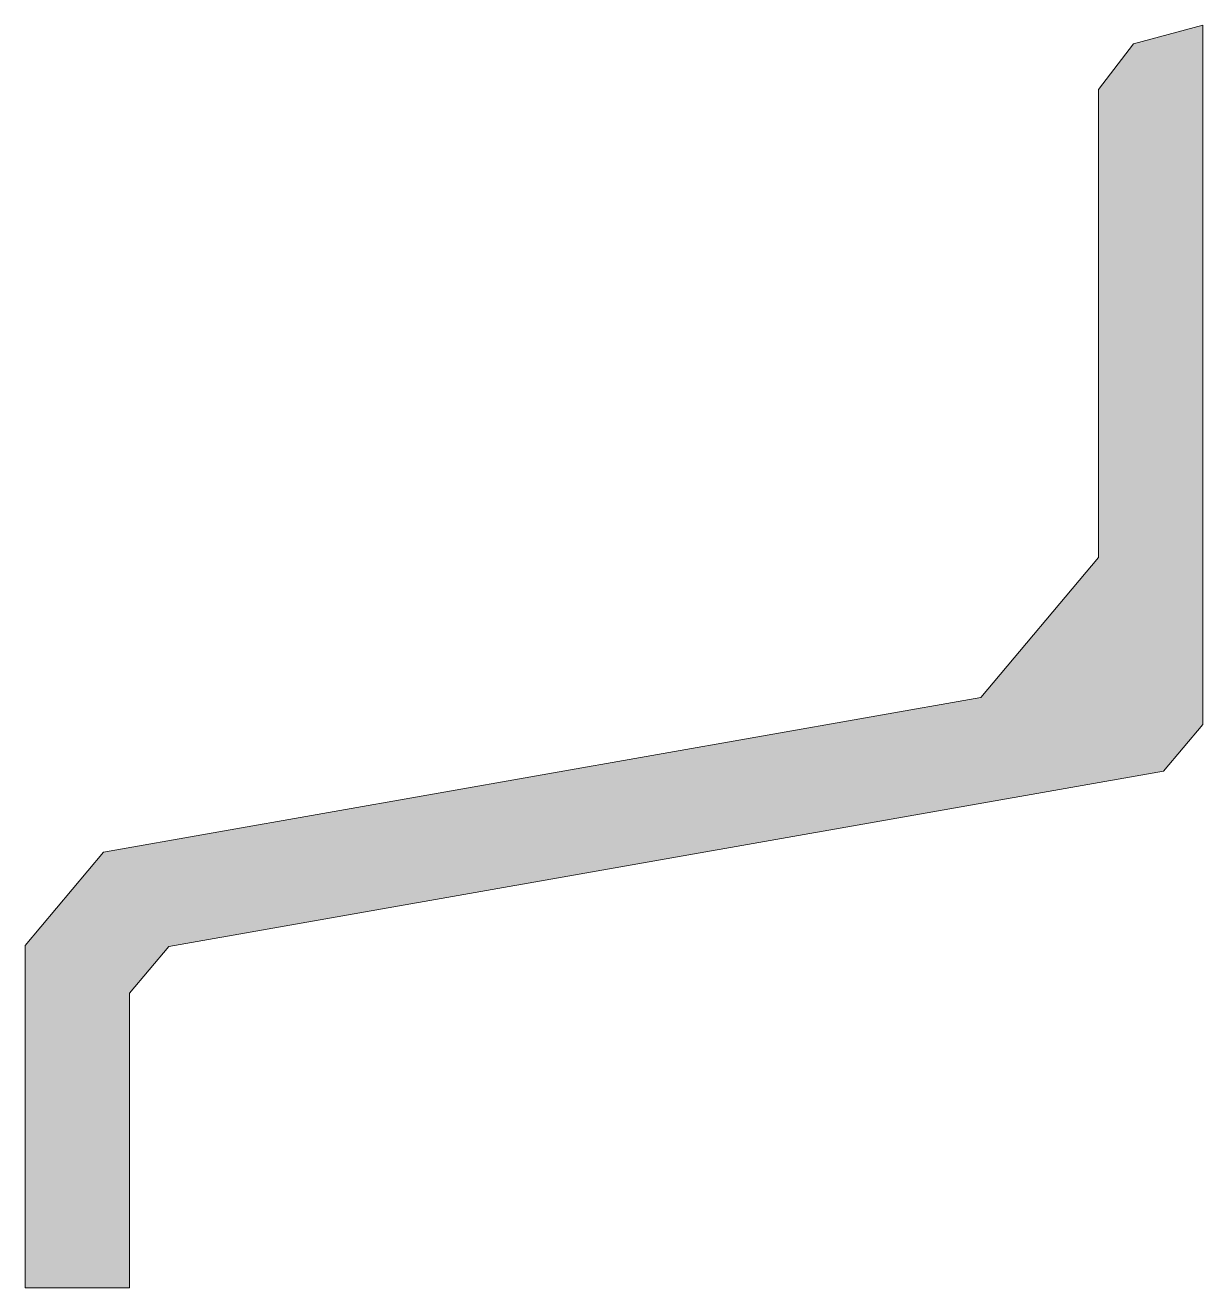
# Model space of a CAD drawing. Header units: metres. Extents: x 0.4 to 25.3, y -8.9 to 17.7.
import ezdxf

# ---------------------------------------------------------------- set-up
doc = ezdxf.new("R2010")
doc.units = ezdxf.units.M
doc.layers.add('A-DETL-GENF', color=92, linetype='Continuous', lineweight=18)

# ---------------------------------------------------------------- blocks, each defined once
blk = doc.blocks.new('41 roval primaire - Type 1-4964568-00_0 Basismaterialen')
at = {"layer": 'A-DETL-GENF'}
blk.add_hatch(color=256, dxfattribs=at).paths.add_polyline_path([(0.413, -8.902), (2.613, -8.902), (2.613, -2.687), (3.44, -1.702), (24.425, 1.998), (25.252, 2.983), (25.252, 17.733), (23.793, 17.342), (23.052, 16.376), (23.052, 6.507), (20.573, 3.553), (2.066, 0.29), (0.413, -1.68)])
for p, q in [((25.252, 17.733), (23.793, 17.342)), ((25.252, 2.983), (25.252, 17.733)), ((23.793, 17.342), (23.052, 16.376)), ((23.052, 16.376), (23.052, 6.507)), ((23.052, 6.507), (20.573, 3.553)), ((20.573, 3.553), (2.066, 0.29)), ((24.425, 1.998), (25.252, 2.983)), ((3.44, -1.702), (24.425, 1.998)), ((2.066, 0.29), (0.413, -1.68)), ((0.413, -1.68), (0.413, -8.902)), ((2.613, -2.687), (3.44, -1.702)), ((2.613, -8.902), (2.613, -2.687)), ((0.413, -8.902), (2.613, -8.902))]:
    blk.add_line(p, q, dxfattribs=at)

msp = doc.modelspace()

# ---------------------------------------------------------------- block references
msp.add_blockref('41 roval primaire - Type 1-4964568-00_0 Basismaterialen', (0, 0))

doc.saveas('drawing.dxf')
